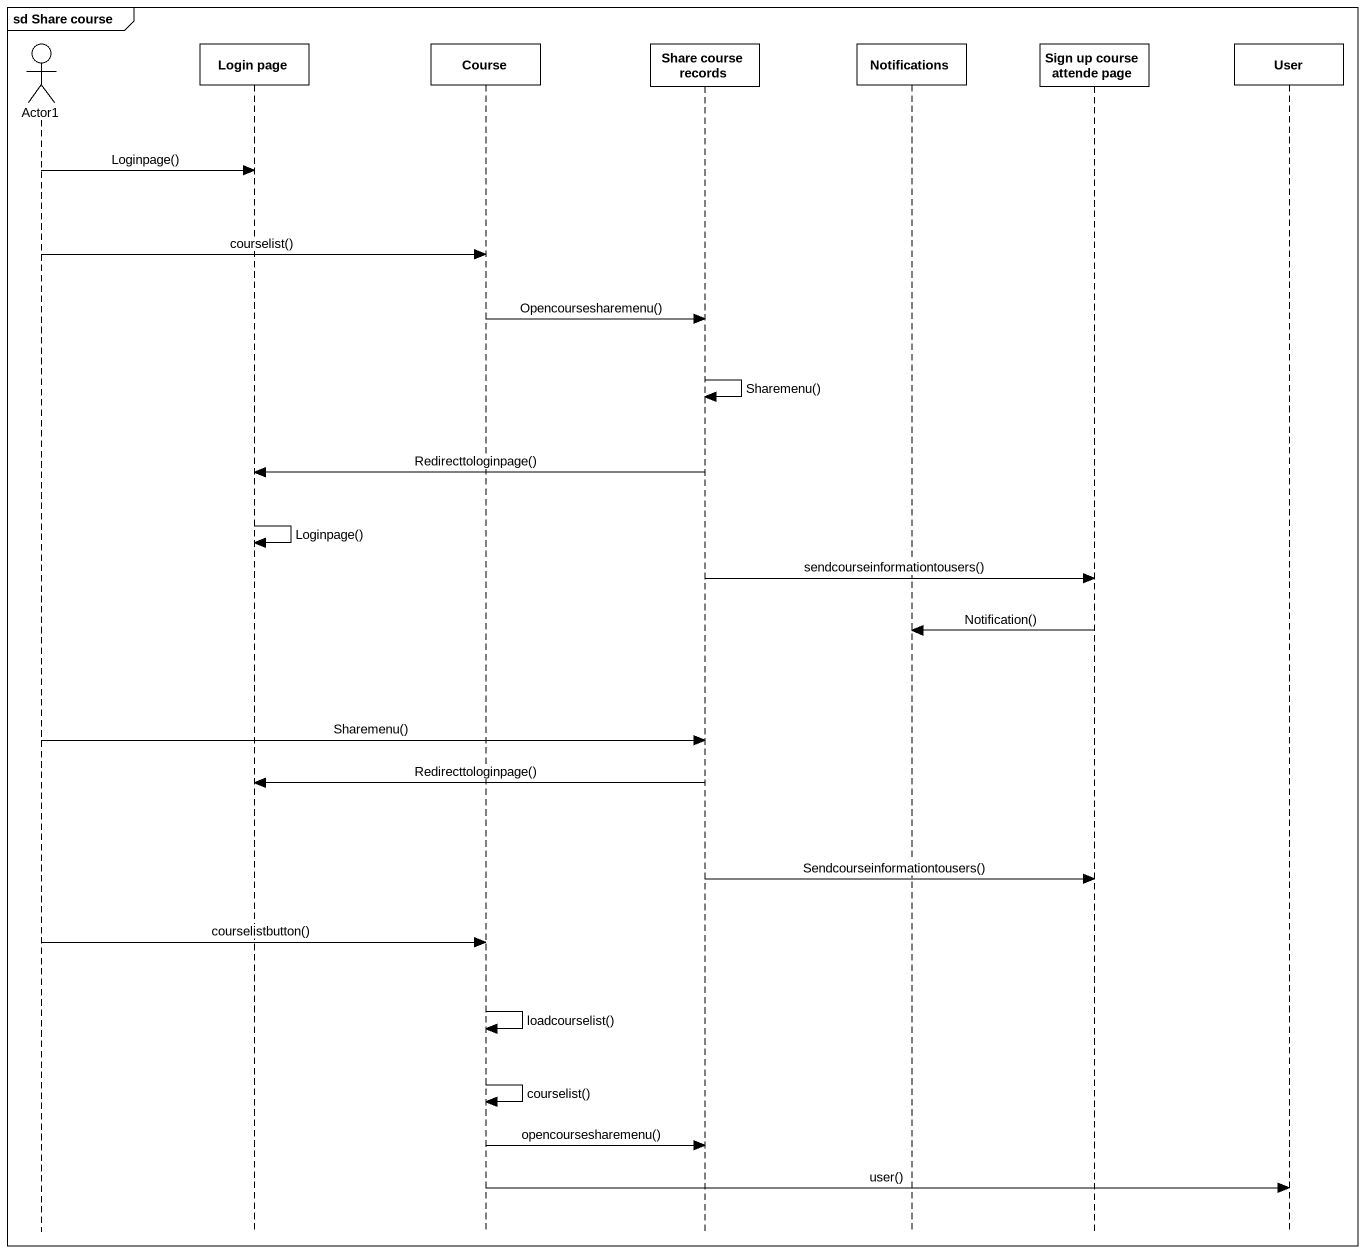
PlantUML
@startuml
mainframe sd Share course
hide footbox
actor Actor1
participant "Login page" as Login_page
participant Course
participant "Share course records" as Share_course_records
participant Notifications
participant "Sign up course attende page" as Sign_up_course_attende_page
participant User

Actor1 -> Login_page : Loginpage()
Actor1 -> Course : courselist()
Course -> Share_course_records : Opencoursesharemenu()
Share_course_records -> Share_course_records : Sharemenu()
Share_course_records -> Login_page : Redirecttologinpage()
Login_page -> Login_page : Loginpage()
Share_course_records -> Sign_up_course_attende_page : sendcourseinformationtousers()
Sign_up_course_attende_page -> Notifications : Notification()
Actor1 -> Share_course_records : Sharemenu()
Share_course_records -> Login_page : Redirecttologinpage()
Share_course_records -> Sign_up_course_attende_page : Sendcourseinformationtousers()
Actor1 -> Course : courselistbutton()
Course -> Course : loadcourselist()
Course -> Course : courselist()
Course -> Share_course_records : opencoursesharemenu()
Course -> User : user()
@enduml
